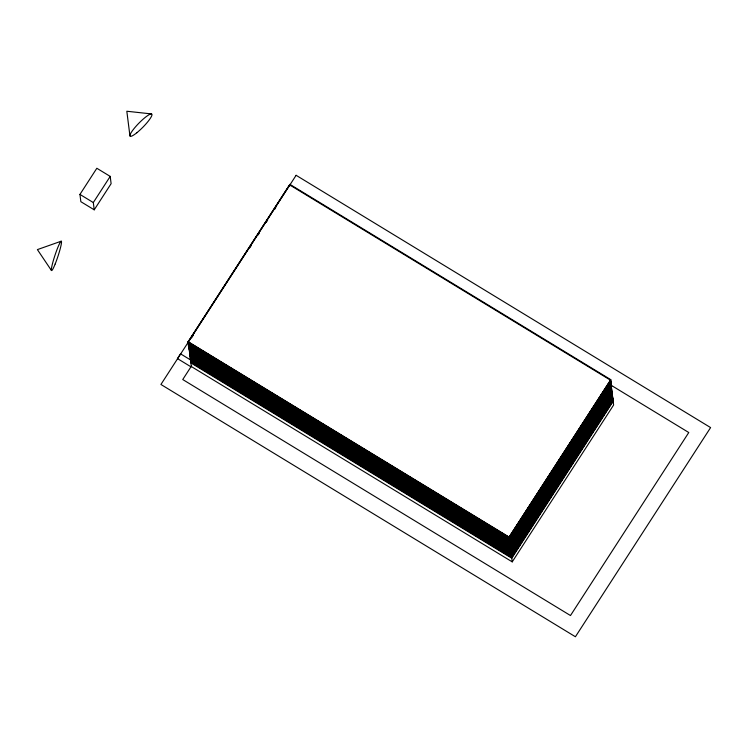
<?xml version="1.0" encoding="UTF-8"?>
<svg xmlns="http://www.w3.org/2000/svg" width="748" height="748" viewBox="0 0 748 748"><rect width="100%" height="100%" fill="white"/><g stroke="black" fill="none" stroke-linecap="round" stroke-linejoin="round"><path stroke-width="1.12" d="M79.943 194.415L96.838 168.263L110.208 176.406L111.115 183.681L94.22 209.823L80.849 201.689L79.943 194.415L93.313 202.549L94.22 209.823M93.313 202.549L110.208 176.406M611.471 387.698L510.08 544.609L188.833 348.989L187.972 342.051L289.897 184.363L610.779 379.675L611.649 386.613L509.986 543.89L189.094 348.568L509.986 543.852M188.244 341.761L289.644 184.887L610.536 380.199L613.622 404.995L512.23 561.86L191.338 366.548L188.244 341.761L509.136 537.073M191.544 337.881L193.442 334.945M249.851 247.681L251.113 245.718M258.088 234.975L259.35 232.974M266.325 222.221L267.588 220.23M274.563 209.477L275.825 207.486M191.6 365.828L182.746 379.535L570.481 615.539L688.777 432.522L611.032 385.201M610.779 379.675L508.874 537.485L187.972 342.051M508.874 537.485L610.536 380.199M512.23 561.86L509.182 537.419L610.574 380.545M509.266 538.102L188.374 342.79L509.266 538.139L610.658 381.228M610.751 381.948L509.36 538.859L188.468 343.5M610.845 382.667L509.453 539.579L188.552 344.22M610.929 383.387L509.538 540.299L188.646 344.94M611.023 384.107L509.631 541.01L188.73 345.66M611.107 384.818L509.715 541.73L188.823 346.38M611.2 385.538L509.809 542.45L188.917 347.1M611.284 386.258L509.893 543.17L189.001 347.82M611.555 388.418L510.164 545.329L189.272 349.971M510.248 546.012L189.356 350.69L510.258 546.049L611.649 389.138M611.733 389.858L510.342 546.76L189.45 351.41M611.827 390.568L510.435 547.48L189.543 352.13M189.637 352.888L510.519 548.2L611.911 391.288M612.004 392.008L510.613 548.92L189.721 353.57M612.098 392.728L510.706 549.64L189.805 354.281M612.182 393.448L510.791 550.36L189.899 355.001M612.275 394.168L510.884 551.08L189.983 355.721M612.36 394.888L510.968 551.79L190.076 356.441M511.052 552.473L612.453 395.599L511.062 552.51L190.17 357.161M511.146 553.193L612.537 396.318L511.146 553.23L190.254 357.881M190.431 359.311L511.333 554.67L612.724 397.758M511.333 554.67L612.724 397.796M190.525 360.031L511.417 555.39L612.808 398.478M511.417 555.39L612.818 398.516M511.595 556.793L612.986 399.918L511.595 556.821L190.703 361.471M511.679 557.503L613.08 400.629L511.688 557.54L190.796 362.191M613.164 401.349L511.772 558.223L190.88 362.911M61.205 241.202L37.4 249.608L51.453 270.514M151.479 113.92L126.823 111.246L129.937 135.865M188.29 342.107L509.182 537.419M189.627 352.85L510.519 548.162M190.347 358.601L511.239 553.913L612.631 397.038L511.239 553.95L190.347 358.638M191.217 360.34L180.53 353.832L177.454 358.591L191.058 366.875M289.682 185.233L289.775 185.915M296.115 175.303L160.923 384.472L575.408 636.754L710.6 427.585L296.115 175.303M469.024 512.66L469.613 519.888L469.024 512.66M612.902 399.198L511.501 556.073L190.618 360.788L511.501 556.073L612.902 399.236M136.819 132.761A15.493 2.842 -45.5 0 0 151.891 114.182A15.493 2.842 -45.5 0 0 134.163 128.45A15.493 2.842 -45.5 0 0 136.819 132.761M55.174 263.997A15.493 1.58 -71.7 0 0 61.336 241.221A15.493 1.58 -71.7 0 0 52.79 262.511A15.493 1.58 -71.7 0 0 55.174 263.997"/></g></svg>
